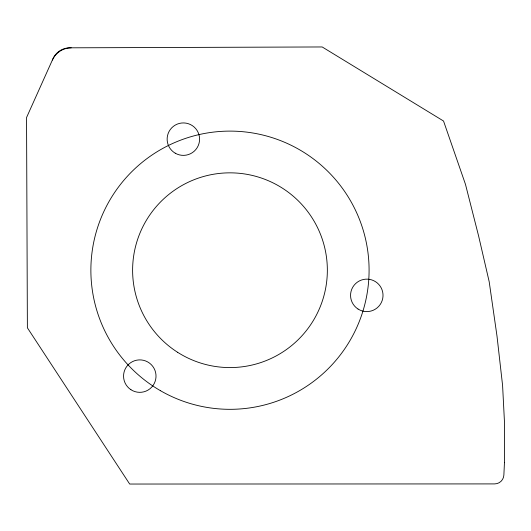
<?xml version="1.0" encoding="UTF-8"?>
<svg xmlns="http://www.w3.org/2000/svg" width="531" height="531" viewBox="0 0 531 531"><rect width="100%" height="100%" fill="white"/><g stroke="black" fill="none" stroke-linecap="round" stroke-linejoin="round"><path stroke-width="0.8" d="M52.37 60.056A20.736 20.736 0 0 1 71.22 47.817M504.45 462.647L503.873 475.066A9.273 9.273 0 0 1 494.613 483.907L129.677 484.04L27.386 327.806L26.55 117.543L52.947 58.768A18.545 18.545 0 0 1 69.807 47.817L322.178 46.96L443.538 121.028L465.468 184.317L478.584 235.89L489.197 281.755L497.009 336.176L502.591 385.466L504.45 421.733L504.45 462.647M160.428 390.683A139.102 139.102 0 0 0 369.085 270.213A139.102 139.102 0 0 0 160.428 149.749A139.102 139.102 0 0 0 160.428 390.683M175.25 153.207A16.229 16.229 0 0 0 199.59 139.155A16.229 16.229 0 0 0 175.25 125.097A16.229 16.229 0 0 0 175.25 153.207M177.619 352.305A97.372 97.372 0 0 0 327.255 274.514A97.372 97.372 0 0 0 185.067 183.819A97.372 97.372 0 0 0 177.619 352.305M130.911 389.701A16.229 16.229 0 0 0 155.995 377.017A16.229 16.229 0 0 0 132.465 361.631A16.229 16.229 0 0 0 130.911 389.701M358.033 309.035A16.229 16.229 0 0 0 383.004 296.125A16.229 16.229 0 0 0 359.334 280.952A16.229 16.229 0 0 0 358.033 309.035"/></g></svg>
